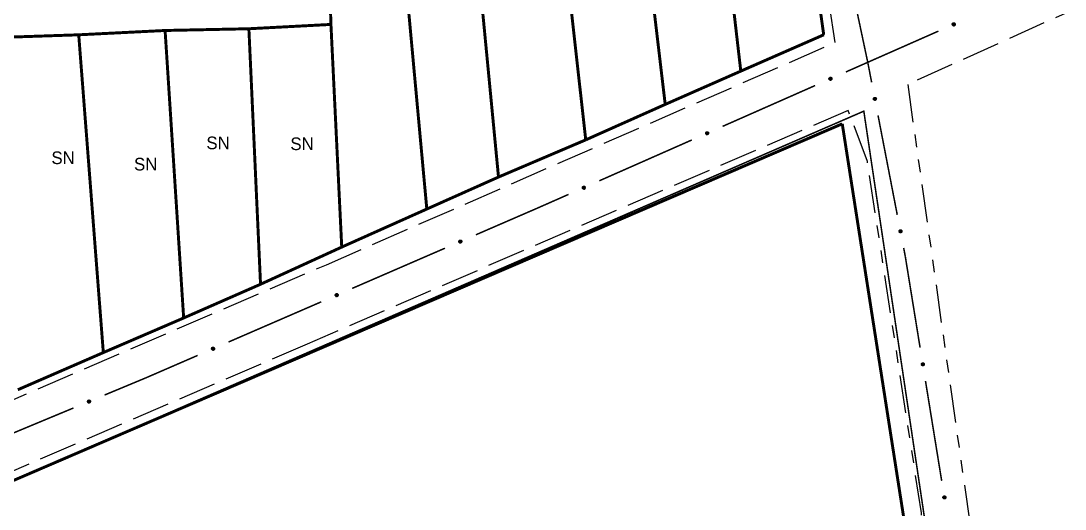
# Model space of a CAD drawing. Extents: x 205807 to 207855, y 4874692 to 4876446.
# Drawn here: x 206377.4 to 206501.4, y 4875407.2 to 4875465.1 of the extents above; entities that cross this region are included whole.
import ezdxf
from ezdxf.enums import TextEntityAlignment as Align

# ---------------------------------------------------------------- set-up
doc = ezdxf.new("R2010")
doc.units = 0
doc.header["$LTSCALE"] = 1.5
doc.header["$MEASUREMENT"] = 0
doc.linetypes.add('TRACO_11', pattern=[8, 3, -1, 3, -1])
doc.linetypes.add('TRACO_25', pattern=[8, 3, -1, 1, -1, 1, -1])
for name, color, linetype in [('CD_MALHA_LOTES', 7, 'CONTINUOUS'), ('RU-QUADRA', 210, 'CONTINUOUS'), ('SV-EIXO-RUA-N-PAV', 6, 'CONTINUOUS'), ('SV-EIXO-RUA-PAV', 20, 'CONTINUOUS'), ('SV-RUA-NAO-PAV', 7, 'CONTINUOUS'), ('SV-RUA-PAVIM', 7, 'CONTINUOUS'), ('Th_NmrPort', 1, 'CONTINUOUS')]:
    doc.layers.add(name, color=color, linetype=linetype)

msp = doc.modelspace()

# ---------------------------------------------------------------- linework, layer by layer
at = {"layer": 'CD_MALHA_LOTES', "linetype": 'Continuous', "const_width": 0.35, "flags": 128}
for points in [[(206469.72003, 4875484.847108), (206472.694395, 4875463.462447)], [(206453.873843, 4875455.206019), (206450.540502, 4875483.411207)], [(206462.848221, 4875459.154745), (206459.97642, 4875484.026593)], [(206444.437925, 4875451.000882), (206440.899456, 4875482.693257)], [(206425.56609, 4875442.795736), (206422.053262, 4875481.026587)], [(206434.078929, 4875446.590616), (206430.719948, 4875481.59069)], [(206414.181451, 4875464.693219), (206413.69427, 4875480.308636)], [(206404.437841, 4875464.180397), (206414.181451, 4875464.693219)], [(206415.463505, 4875438.282906), (206414.181451, 4875464.693219)], [(206375.053163, 4875463.154754), (206384.232669, 4875463.462447)], [(206384.232669, 4875463.462447), (206394.489101, 4875463.975268)], [(206387.155753, 4875425.770059), (206384.232669, 4875463.462447)], [(206394.489101, 4875463.975268), (206404.437841, 4875464.180397)], [(206396.694234, 4875429.872632), (206394.489101, 4875463.975268)], [(206405.822459, 4875433.87264), (206404.437841, 4875464.180397)], [(206472.694395, 4875463.462447), (206462.848221, 4875459.154745)], [(206462.848221, 4875459.154745), (206453.873843, 4875455.206019)], [(206453.873843, 4875455.206019), (206444.437925, 4875451.000882)], [(206370.172685, 4875407.883727), (206474.895876, 4875452.904326)], [(206474.895876, 4875452.904326), (206488.867871, 4875363.483555)], [(206434.078929, 4875446.590616), (206444.437925, 4875451.000882)], [(206425.56609, 4875442.795736), (206434.078929, 4875446.590616)], [(206415.463505, 4875438.282906), (206425.56609, 4875442.795736)], [(206405.822459, 4875433.87264), (206415.463505, 4875438.282906)], [(206396.694234, 4875429.872632), (206405.822459, 4875433.87264)], [(206387.155753, 4875425.770059), (206396.694234, 4875429.872632)], [(206377.001885, 4875421.359793), (206387.155753, 4875425.770059)]]:
    msp.add_lwpolyline(points, dxfattribs=at)
at = {"layer": 'RU-QUADRA', "linetype": 'Continuous', "const_width": 0.18, "flags": 128}
msp.add_lwpolyline([(206469.72003, 4875484.847108), (206472.694395, 4875463.462447), (206462.848221, 4875459.154745), (206453.873843, 4875455.206019), (206444.437925, 4875451.000882), (206434.078929, 4875446.590616), (206425.56609, 4875442.795736), (206415.463505, 4875438.282906), (206405.822459, 4875433.87264), (206396.694234, 4875429.872632), (206387.155753, 4875425.770059), (206377.001885, 4875421.359793)], dxfattribs=at)
msp.add_lwpolyline([(206370.172685, 4875407.883727), (206370.639646, 4875393.874907), (206491.348981, 4875361.36277), (206477.4569, 4875454.404684)], close=True, dxfattribs=at)
at = {"layer": 'SV-EIXO-RUA-N-PAV', "const_width": 0.18}
for points in [[(206475.935113, 4875469.57137), (206477.802651, 4875460.767263)], [(206477.802651, 4875460.767263), (206477.950219, 4875460.071582)], [(206477.950219, 4875460.071582), (206478.385149, 4875457.824445)], [(206479.145237, 4875453.897326), (206481.425499, 4875442.115967)], [(206482.185587, 4875438.188848), (206482.375609, 4875437.207068)], [(206482.375609, 4875437.207068), (206482.375733, 4875437.206428)], [(206482.375733, 4875437.206428), (206484.138268, 4875426.349212)], [(206484.779228, 4875422.4009), (206486.702107, 4875410.555963)]]:
    msp.add_lwpolyline(points, dxfattribs=at)
at = {"layer": 'SV-EIXO-RUA-N-PAV'}
for points in [[(206478.845965, 4875456.022866), (206478.886874, 4875455.996061), (206478.916552, 4875455.964658), (206478.933766, 4875455.931342), (206478.941302, 4875455.897935), (206478.945161, 4875455.86289), (206478.941257, 4875455.826699), (206478.928027, 4875455.787491), (206478.901426, 4875455.746265), (206478.867259, 4875455.717977), (206478.835499, 4875455.699352), (206478.801117, 4875455.689489), (206478.767009, 4875455.68631), (206478.72955, 4875455.691609), (206478.689947, 4875455.705405), (206478.64914, 4875455.733156), (206478.620256, 4875455.764142), (206478.604451, 4875455.796804), (206478.594755, 4875455.831432), (206478.591243, 4875455.867258), (206478.59528, 4875455.902762), (206478.609242, 4875455.942611), (206478.637167, 4875455.982524), (206478.667742, 4875456.011686), (206478.700174, 4875456.027945), (206478.734481, 4875456.036724), (206478.769583, 4875456.041022), (206478.806127, 4875456.038612), (206478.845965, 4875456.022866)], [(206481.886316, 4875440.314388), (206481.927225, 4875440.287583), (206481.956902, 4875440.25618), (206481.974117, 4875440.222865), (206481.981652, 4875440.189458), (206481.985512, 4875440.154413), (206481.981608, 4875440.118221), (206481.968377, 4875440.079013), (206481.941776, 4875440.037787), (206481.907609, 4875440.009499), (206481.87585, 4875439.990875), (206481.841467, 4875439.981012), (206481.80736, 4875439.977833), (206481.769901, 4875439.983131), (206481.730298, 4875439.996927), (206481.689491, 4875440.024678), (206481.660606, 4875440.055664), (206481.644802, 4875440.088326), (206481.635105, 4875440.122955), (206481.631594, 4875440.15878), (206481.635631, 4875440.194284), (206481.649593, 4875440.234133), (206481.677517, 4875440.274047), (206481.708093, 4875440.303208), (206481.740524, 4875440.319467), (206481.774831, 4875440.328246), (206481.809934, 4875440.332545), (206481.846478, 4875440.330135), (206481.886316, 4875440.314388)], [(206484.544382, 4875424.53452), (206484.584462, 4875424.50649), (206484.613176, 4875424.474204), (206484.629375, 4875424.440382), (206484.635897, 4875424.406763), (206484.638695, 4875424.371617), (206484.633698, 4875424.33556), (206484.619287, 4875424.29677), (206484.591452, 4875424.256368), (206484.556445, 4875424.229126), (206484.524136, 4875424.211471), (206484.489471, 4875424.202652), (206484.455283, 4875424.200506), (206484.418002, 4875424.206935), (206484.378834, 4875424.221923), (206484.338885, 4875424.250896), (206484.310951, 4875424.282741), (206484.296142, 4875424.315866), (206484.287497, 4875424.350772), (206484.28507, 4875424.386687), (206484.290179, 4875424.422053), (206484.30534, 4875424.461461), (206484.334459, 4875424.500512), (206484.365903, 4875424.528735), (206484.398811, 4875424.544006), (206484.433368, 4875424.551743), (206484.468585, 4875424.554978), (206484.505039, 4875424.551464), (206484.544382, 4875424.53452)], [(206487.108222, 4875408.74127), (206487.148301, 4875408.71324), (206487.177016, 4875408.680954), (206487.193214, 4875408.647133), (206487.199736, 4875408.613513), (206487.202534, 4875408.578368), (206487.197537, 4875408.542311), (206487.183127, 4875408.503521), (206487.155291, 4875408.463118), (206487.120284, 4875408.435877), (206487.087975, 4875408.418221), (206487.053311, 4875408.409403), (206487.019123, 4875408.407257), (206486.981841, 4875408.413686), (206486.942673, 4875408.428673), (206486.902724, 4875408.457646), (206486.87479, 4875408.489492), (206486.859981, 4875408.522617), (206486.851336, 4875408.557522), (206486.84891, 4875408.593438), (206486.854019, 4875408.628803), (206486.86918, 4875408.668212), (206486.898298, 4875408.707263), (206486.929742, 4875408.735486), (206486.962651, 4875408.750756), (206486.997207, 4875408.758494), (206487.032424, 4875408.761729), (206487.068878, 4875408.758215), (206487.108222, 4875408.74127)]]:
    msp.add_lwpolyline(points, close=True, dxfattribs=at)
for points in [[(206478.591243, 4875455.867258), (206478.620256, 4875455.764142)], [(206478.59471, 4875455.880869), (206478.632999, 4875455.754855)], [(206478.59528, 4875455.902762), (206478.64914, 4875455.733156)], [(206478.605644, 4875455.917732), (206478.667614, 4875455.726809)], [(206478.609242, 4875455.942611), (206478.689947, 4875455.705405)], [(206478.625436, 4875455.959088), (206478.708668, 4875455.701398)], [(206478.637167, 4875455.982524), (206478.72955, 4875455.691609)], [(206478.651883, 4875455.994784), (206478.746351, 4875455.693403)], [(206478.667742, 4875456.011686), (206478.767009, 4875455.68631)], [(206478.683862, 4875456.016262), (206478.782997, 4875455.690767)], [(206478.700174, 4875456.027945), (206478.801117, 4875455.689489)], [(206478.717397, 4875456.029701), (206478.815408, 4875455.695651)], [(206478.734481, 4875456.036724), (206478.835499, 4875455.699352)], [(206478.753827, 4875456.035363), (206478.852184, 4875455.713887)], [(206478.769583, 4875456.041022), (206478.867259, 4875455.717977)], [(206478.788615, 4875456.035147), (206478.883904, 4875455.736705)], [(206478.806127, 4875456.038612), (206478.901426, 4875455.746265)], [(206478.82444, 4875456.029572), (206478.91221, 4875455.76998)], [(206478.845965, 4875456.022866), (206478.928027, 4875455.787491)], [(206478.867655, 4875456.007359), (206478.932823, 4875455.814275)], [(206478.886874, 4875455.996061), (206478.941257, 4875455.826699)], [(206478.903869, 4875455.978233), (206478.940559, 4875455.853298)], [(206478.916552, 4875455.964658), (206478.945161, 4875455.86289)], [(206481.631594, 4875440.15878), (206481.660606, 4875440.055664)], [(206481.635061, 4875440.172392), (206481.673349, 4875440.046377)], [(206481.635631, 4875440.194284), (206481.689491, 4875440.024678)], [(206481.645994, 4875440.209254), (206481.707964, 4875440.018331)], [(206481.649593, 4875440.234133), (206481.730298, 4875439.996927)], [(206481.665786, 4875440.250611), (206481.749018, 4875439.992921)], [(206481.677517, 4875440.274047), (206481.769901, 4875439.983131)], [(206481.692234, 4875440.286306), (206481.786702, 4875439.984926)], [(206481.708093, 4875440.303208), (206481.80736, 4875439.977833)], [(206481.724213, 4875440.307784), (206481.823348, 4875439.98229)], [(206481.740524, 4875440.319467), (206481.841467, 4875439.981012)], [(206481.757748, 4875440.321224), (206481.855759, 4875439.987173)], [(206481.774831, 4875440.328246), (206481.87585, 4875439.990875)], [(206481.794178, 4875440.326885), (206481.892535, 4875440.00541)], [(206481.809934, 4875440.332545), (206481.907609, 4875440.009499)], [(206481.828966, 4875440.326669), (206481.924254, 4875440.028227)], [(206481.846478, 4875440.330135), (206481.941776, 4875440.037787)], [(206481.864791, 4875440.321094), (206481.95256, 4875440.061503)], [(206481.886316, 4875440.314388), (206481.968377, 4875440.079013)], [(206481.908006, 4875440.298882), (206481.973174, 4875440.105798)], [(206481.927225, 4875440.287583), (206481.981608, 4875440.118221)], [(206481.94422, 4875440.269755), (206481.980909, 4875440.144821)], [(206481.956902, 4875440.25618), (206481.985512, 4875440.154413)], [(206484.28507, 4875424.386687), (206484.310951, 4875424.282741)], [(206484.288948, 4875424.400188), (206484.323407, 4875424.273073)], [(206484.290179, 4875424.422053), (206484.338885, 4875424.250896)], [(206484.300991, 4875424.436703), (206484.357158, 4875424.243992)], [(206484.30534, 4875424.461461), (206484.378834, 4875424.221923)], [(206484.322025, 4875424.477442), (206484.397425, 4875424.217352)], [(206484.334459, 4875424.500512), (206484.418002, 4875424.206935)], [(206484.34954, 4875424.512321), (206484.434849, 4875424.208221)], [(206484.365903, 4875424.528735), (206484.455283, 4875424.200506)], [(206484.382154, 4875424.532822), (206484.471399, 4875424.204478)], [(206484.398811, 4875424.544006), (206484.489471, 4875424.202652)], [(206484.41608, 4875424.545241), (206484.503943, 4875424.208378)], [(206484.433368, 4875424.551743), (206484.524136, 4875424.211471)], [(206484.452665, 4875424.549798), (206484.541253, 4875424.225494)], [(206484.468585, 4875424.554978), (206484.556445, 4875424.229126)], [(206484.48743, 4875424.548529), (206484.573649, 4875424.247342)], [(206484.505039, 4875424.551464), (206484.591452, 4875424.256368)], [(206484.52307, 4875424.541874), (206484.602948, 4875424.279746)], [(206484.544382, 4875424.53452), (206484.619287, 4875424.29677)], [(206484.565594, 4875424.518364), (206484.624892, 4875424.323398)], [(206484.584462, 4875424.50649), (206484.633698, 4875424.33556)], [(206484.60091, 4875424.488156), (206484.633804, 4875424.362169)], [(206484.613176, 4875424.474204), (206484.638695, 4875424.371617)], [(206486.898298, 4875408.707263), (206486.981841, 4875408.413686)], [(206486.913379, 4875408.719071), (206486.998688, 4875408.414972)], [(206486.929742, 4875408.735486), (206487.019123, 4875408.407257)], [(206486.945993, 4875408.739572), (206487.035238, 4875408.411228)], [(206486.962651, 4875408.750756), (206487.053311, 4875408.409403)], [(206486.979919, 4875408.751992), (206487.067782, 4875408.415129)], [(206486.997207, 4875408.758494), (206487.087975, 4875408.418221)], [(206487.016504, 4875408.756548), (206487.105093, 4875408.432245)], [(206487.032424, 4875408.761729), (206487.120284, 4875408.435877)], [(206487.051269, 4875408.75528), (206487.137488, 4875408.454093)], [(206487.068878, 4875408.758215), (206487.155291, 4875408.463118)], [(206487.08691, 4875408.748624), (206487.166787, 4875408.486497)], [(206487.108222, 4875408.74127), (206487.183127, 4875408.503521)], [(206487.129433, 4875408.725115), (206487.188731, 4875408.530148)], [(206487.148301, 4875408.71324), (206487.197537, 4875408.542311)], [(206487.164749, 4875408.694906), (206487.197643, 4875408.568919)], [(206486.84891, 4875408.593438), (206486.87479, 4875408.489492)], [(206486.852787, 4875408.606938), (206486.887246, 4875408.479823)], [(206486.854019, 4875408.628803), (206486.902724, 4875408.457646)], [(206486.86483, 4875408.643453), (206486.920997, 4875408.450743)], [(206486.86918, 4875408.668212), (206486.942673, 4875408.428673)], [(206486.885864, 4875408.684192), (206486.961264, 4875408.424102)], [(206487.177016, 4875408.680954), (206487.202534, 4875408.578368)]]:
    msp.add_lwpolyline(points, dxfattribs=at)
at = {"layer": 'SV-EIXO-RUA-PAV'}
for points in [[(206487.961866, 4875464.747512), (206487.978907, 4875464.793355), (206488.002927, 4875464.829271), (206488.031584, 4875464.85346), (206488.06248, 4875464.868232), (206488.09579, 4875464.879785), (206488.131944, 4875464.884023), (206488.173112, 4875464.879839), (206488.21922, 4875464.863067), (206488.254395, 4875464.836042), (206488.279612, 4875464.809217), (206488.296871, 4875464.777887), (206488.307552, 4875464.745339), (206488.310712, 4875464.707639), (206488.306064, 4875464.66596), (206488.288077, 4875464.620006), (206488.264287, 4875464.584957), (206488.235955, 4875464.562288), (206488.204348, 4875464.545136), (206488.1702, 4875464.53375), (206488.134686, 4875464.529794), (206488.092731, 4875464.534549), (206488.047609, 4875464.552903), (206488.012381, 4875464.576232), (206487.98932, 4875464.604238), (206487.973135, 4875464.635736), (206487.961141, 4875464.669005), (206487.955368, 4875464.70517), (206487.961866, 4875464.747512)], [(206473.32215, 4875458.291606), (206473.339191, 4875458.337449), (206473.363212, 4875458.373365), (206473.391868, 4875458.397554), (206473.422764, 4875458.412326), (206473.456074, 4875458.423879), (206473.492228, 4875458.428117), (206473.533397, 4875458.423933), (206473.579504, 4875458.407161), (206473.614679, 4875458.380136), (206473.639897, 4875458.353311), (206473.657155, 4875458.321981), (206473.667836, 4875458.289433), (206473.670996, 4875458.251733), (206473.666348, 4875458.210055), (206473.648362, 4875458.1641), (206473.624571, 4875458.129051), (206473.596239, 4875458.106382), (206473.564633, 4875458.089231), (206473.530484, 4875458.077844), (206473.494971, 4875458.073888), (206473.453015, 4875458.078643), (206473.407893, 4875458.096997), (206473.372665, 4875458.120326), (206473.349604, 4875458.148333), (206473.333419, 4875458.17983), (206473.321425, 4875458.213099), (206473.315652, 4875458.249264), (206473.32215, 4875458.291606)], [(206458.682434, 4875451.8357), (206458.699475, 4875451.881543), (206458.723496, 4875451.917459), (206458.752152, 4875451.941648), (206458.783048, 4875451.95642), (206458.816359, 4875451.967973), (206458.852512, 4875451.972211), (206458.893681, 4875451.968027), (206458.939788, 4875451.951255), (206458.974963, 4875451.92423), (206459.000181, 4875451.897405), (206459.017439, 4875451.866075), (206459.02812, 4875451.833528), (206459.031281, 4875451.795828), (206459.026633, 4875451.754149), (206459.008646, 4875451.708194), (206458.984855, 4875451.673145), (206458.956523, 4875451.650476), (206458.924917, 4875451.633325), (206458.890768, 4875451.621938), (206458.855255, 4875451.617982), (206458.813299, 4875451.622738), (206458.768177, 4875451.641092), (206458.732949, 4875451.664421), (206458.709888, 4875451.692427), (206458.693703, 4875451.723924), (206458.68171, 4875451.757193), (206458.675936, 4875451.793358), (206458.682434, 4875451.8357)], [(206444.042718, 4875445.379794), (206444.05976, 4875445.425638), (206444.08378, 4875445.461553), (206444.112436, 4875445.485742), (206444.143332, 4875445.500515), (206444.176643, 4875445.512067), (206444.212796, 4875445.516305), (206444.253965, 4875445.512121), (206444.300072, 4875445.495349), (206444.335247, 4875445.468324), (206444.360465, 4875445.441499), (206444.377724, 4875445.410169), (206444.388404, 4875445.377622), (206444.391565, 4875445.339922), (206444.386917, 4875445.298243), (206444.36893, 4875445.252288), (206444.345139, 4875445.217239), (206444.316808, 4875445.19457), (206444.285201, 4875445.177419), (206444.251052, 4875445.166032), (206444.215539, 4875445.162076), (206444.173583, 4875445.166832), (206444.128461, 4875445.185186), (206444.093233, 4875445.208515), (206444.070172, 4875445.236521), (206444.053987, 4875445.268018), (206444.041994, 4875445.301287), (206444.036221, 4875445.337452), (206444.042718, 4875445.379794)], [(206429.376245, 4875438.986955), (206429.393592, 4875439.032684), (206429.417852, 4875439.068438), (206429.446669, 4875439.092435), (206429.477663, 4875439.107001), (206429.51105, 4875439.118331), (206429.547231, 4875439.122327), (206429.588371, 4875439.117868), (206429.634365, 4875439.100788), (206429.669359, 4875439.073529), (206429.694397, 4875439.046535), (206429.711446, 4875439.015091), (206429.721909, 4875438.982473), (206429.724817, 4875438.944753), (206429.719891, 4875438.903106), (206429.701597, 4875438.857272), (206429.677573, 4875438.822383), (206429.64909, 4875438.799904), (206429.61737, 4875438.782964), (206429.583146, 4875438.771806), (206429.547607, 4875438.768087), (206429.505684, 4875438.773123), (206429.460686, 4875438.791778), (206429.425614, 4875438.815342), (206429.402741, 4875438.843502), (206429.386767, 4875438.875106), (206429.374996, 4875438.908455), (206429.369464, 4875438.944658), (206429.376245, 4875438.986955)], [(206414.693717, 4875432.629017), (206414.711065, 4875432.674745), (206414.735324, 4875432.710499), (206414.764142, 4875432.734496), (206414.795136, 4875432.749062), (206414.828523, 4875432.760392), (206414.864704, 4875432.764388), (206414.905843, 4875432.759929), (206414.951838, 4875432.742849), (206414.986831, 4875432.71559), (206415.011869, 4875432.688597), (206415.028918, 4875432.657152), (206415.039381, 4875432.624534), (206415.04229, 4875432.586814), (206415.037363, 4875432.545167), (206415.01907, 4875432.499334), (206414.995046, 4875432.464444), (206414.966563, 4875432.441965), (206414.934842, 4875432.425026), (206414.900618, 4875432.413867), (206414.865079, 4875432.410149), (206414.823156, 4875432.415184), (206414.778158, 4875432.43384), (206414.743087, 4875432.457403), (206414.720213, 4875432.485563), (206414.704239, 4875432.517168), (206414.692468, 4875432.550516), (206414.686937, 4875432.586719), (206414.693717, 4875432.629017)], [(206400.01119, 4875426.271078), (206400.028537, 4875426.316807), (206400.052797, 4875426.352561), (206400.081614, 4875426.376558), (206400.112608, 4875426.391123), (206400.145995, 4875426.402453), (206400.182176, 4875426.40645), (206400.223316, 4875426.40199), (206400.26931, 4875426.384911), (206400.304304, 4875426.357651), (206400.329342, 4875426.330658), (206400.346391, 4875426.299214), (206400.356854, 4875426.266596), (206400.359762, 4875426.228875), (206400.354836, 4875426.187228), (206400.336542, 4875426.141395), (206400.312518, 4875426.106506), (206400.284035, 4875426.084027), (206400.252315, 4875426.067087), (206400.218091, 4875426.055928), (206400.182552, 4875426.05221), (206400.140629, 4875426.057246), (206400.095631, 4875426.075901), (206400.060559, 4875426.099465), (206400.037686, 4875426.127624), (206400.021712, 4875426.159229), (206400.009941, 4875426.192578), (206400.004409, 4875426.228781), (206400.01119, 4875426.271078)], [(206385.28756, 4875420.01413), (206385.305575, 4875420.059599), (206385.330356, 4875420.094994), (206385.359522, 4875420.118566), (206385.390726, 4875420.132676), (206385.424276, 4875420.143515), (206385.460512, 4875420.146981), (206385.501582, 4875420.141919), (206385.54732, 4875420.124167), (206385.581911, 4875420.096398), (206385.60655, 4875420.06904), (206385.623137, 4875420.037349), (206385.63312, 4875420.004581), (206385.635476, 4875419.966823), (206385.629939, 4875419.925252), (206385.610976, 4875419.879692), (206385.586443, 4875419.845159), (206385.557634, 4875419.823099), (206385.525669, 4875419.806626), (206385.491285, 4875419.795971), (206385.455695, 4875419.792774), (206385.41385, 4875419.798423), (206385.36913, 4875419.817736), (206385.334408, 4875419.841811), (206385.31195, 4875419.870303), (206385.296441, 4875419.902139), (206385.28516, 4875419.935656), (206385.28016, 4875419.971936), (206385.28756, 4875420.01413)]]:
    msp.add_lwpolyline(points, close=True, dxfattribs=at)
for points in [[(206487.955368, 4875464.70517), (206488.21922, 4875464.863067)], [(206487.960112, 4875464.725035), (206488.1937, 4875464.868309)], [(206487.961141, 4875464.669005), (206488.254395, 4875464.836042)], [(206487.961866, 4875464.747512), (206488.173112, 4875464.879839)], [(206487.96264, 4875464.688867), (206488.232435, 4875464.848108)], [(206487.970161, 4875464.654901), (206488.261732, 4875464.822254)], [(206487.972163, 4875464.772106), (206488.145931, 4875464.878561)], [(206487.973135, 4875464.635736), (206488.279612, 4875464.809217)], [(206487.978907, 4875464.793355), (206488.131944, 4875464.884023)], [(206487.983779, 4875464.62064), (206488.287687, 4875464.790451)], [(206487.98932, 4875464.604238), (206488.296871, 4875464.777887)], [(206487.992512, 4875464.813888), (206488.106165, 4875464.877429)], [(206488.002927, 4875464.829271), (206488.09579, 4875464.879785)], [(206488.004336, 4875464.590932), (206488.299652, 4875464.759936)], [(206488.012381, 4875464.576232), (206488.307552, 4875464.745339)], [(206488.032385, 4875464.564527), (206488.305228, 4875464.723621)], [(206488.047609, 4875464.552903), (206488.310712, 4875464.707639)], [(206488.073066, 4875464.546675), (206488.305809, 4875464.685103)], [(206488.092731, 4875464.534549), (206488.306064, 4875464.66596)], [(206488.117787, 4875464.536571), (206488.29016, 4875464.639428)], [(206488.134686, 4875464.529794), (206488.288077, 4875464.620006)], [(206488.156158, 4875464.534104), (206488.270509, 4875464.599445)], [(206488.1702, 4875464.53375), (206488.264287, 4875464.584957)], [(206473.315652, 4875458.249264), (206473.579504, 4875458.407161)], [(206473.320396, 4875458.269129), (206473.553985, 4875458.412403)], [(206473.321425, 4875458.213099), (206473.614679, 4875458.380136)], [(206473.32215, 4875458.291606), (206473.533397, 4875458.423933)], [(206473.322924, 4875458.232961), (206473.592719, 4875458.392202)], [(206473.330446, 4875458.198995), (206473.622016, 4875458.366348)], [(206473.332447, 4875458.3162), (206473.506216, 4875458.422656)], [(206473.333419, 4875458.17983), (206473.639897, 4875458.353311)], [(206473.339191, 4875458.337449), (206473.492228, 4875458.428117)], [(206473.344063, 4875458.164735), (206473.647971, 4875458.334545)], [(206473.349604, 4875458.148333), (206473.657155, 4875458.321981)], [(206473.352796, 4875458.357982), (206473.466449, 4875458.421524)], [(206473.363212, 4875458.373365), (206473.456074, 4875458.423879)], [(206473.36462, 4875458.135026), (206473.659937, 4875458.304031)], [(206473.372665, 4875458.120326), (206473.667836, 4875458.289433)], [(206473.392669, 4875458.108621), (206473.665512, 4875458.267715)], [(206473.407893, 4875458.096997), (206473.670996, 4875458.251733)], [(206473.43335, 4875458.090769), (206473.666093, 4875458.229197)], [(206473.453015, 4875458.078643), (206473.666348, 4875458.210055)], [(206473.478071, 4875458.080665), (206473.650444, 4875458.183522)], [(206473.494971, 4875458.073888), (206473.648362, 4875458.1641)], [(206473.516442, 4875458.078199), (206473.630793, 4875458.143539)], [(206473.530484, 4875458.077844), (206473.624571, 4875458.129051)], [(206458.675936, 4875451.793358), (206458.939788, 4875451.951255)], [(206458.68068, 4875451.813223), (206458.914269, 4875451.956498)], [(206458.68171, 4875451.757193), (206458.974963, 4875451.92423)], [(206458.682434, 4875451.8357), (206458.893681, 4875451.968027)], [(206458.683208, 4875451.777055), (206458.953004, 4875451.936296)], [(206458.69073, 4875451.743089), (206458.982301, 4875451.910442)], [(206458.692731, 4875451.860294), (206458.8665, 4875451.96675)], [(206458.693703, 4875451.723924), (206459.000181, 4875451.897405)], [(206458.699475, 4875451.881543), (206458.852512, 4875451.972211)], [(206458.704347, 4875451.708829), (206459.008256, 4875451.87864)], [(206458.709888, 4875451.692427), (206459.017439, 4875451.866075)], [(206458.71308, 4875451.902076), (206458.826734, 4875451.965618)], [(206458.723496, 4875451.917459), (206458.816359, 4875451.967973)], [(206458.724904, 4875451.67912), (206459.020221, 4875451.848125)], [(206458.732949, 4875451.664421), (206459.02812, 4875451.833528)], [(206458.752953, 4875451.652715), (206459.025796, 4875451.811809)], [(206458.768177, 4875451.641092), (206459.031281, 4875451.795828)], [(206458.793634, 4875451.634864), (206459.026378, 4875451.773292)], [(206458.813299, 4875451.622738), (206459.026633, 4875451.754149)], [(206458.838356, 4875451.624759), (206459.010728, 4875451.727616)], [(206458.855255, 4875451.617982), (206459.008646, 4875451.708194)], [(206458.876726, 4875451.622293), (206458.991078, 4875451.687633)], [(206458.890768, 4875451.621938), (206458.984855, 4875451.673145)], [(206444.036221, 4875445.337452), (206444.300072, 4875445.495349)], [(206444.040964, 4875445.357317), (206444.274553, 4875445.500592)], [(206444.041994, 4875445.301287), (206444.335247, 4875445.468324)], [(206444.042718, 4875445.379794), (206444.253965, 4875445.512121)], [(206444.043492, 4875445.321149), (206444.313288, 4875445.48039)], [(206444.051014, 4875445.287183), (206444.342585, 4875445.454536)], [(206444.053015, 4875445.404388), (206444.226784, 4875445.510844)], [(206444.053987, 4875445.268018), (206444.360465, 4875445.441499)], [(206444.05976, 4875445.425638), (206444.212796, 4875445.516305)], [(206444.064631, 4875445.252923), (206444.36854, 4875445.422734)], [(206444.070172, 4875445.236521), (206444.377724, 4875445.410169)], [(206444.073364, 4875445.44617), (206444.187018, 4875445.509712)], [(206444.08378, 4875445.461553), (206444.176643, 4875445.512067)], [(206444.085189, 4875445.223214), (206444.380505, 4875445.392219)], [(206444.093233, 4875445.208515), (206444.388404, 4875445.377622)], [(206444.113237, 4875445.196809), (206444.38608, 4875445.355903)], [(206444.128461, 4875445.185186), (206444.391565, 4875445.339922)], [(206444.153918, 4875445.178958), (206444.386662, 4875445.317386)], [(206444.173583, 4875445.166832), (206444.386917, 4875445.298243)], [(206444.19864, 4875445.168853), (206444.371012, 4875445.27171)], [(206444.215539, 4875445.162076), (206444.36893, 4875445.252288)], [(206444.23701, 4875445.166387), (206444.351362, 4875445.231727)], [(206444.251052, 4875445.166032), (206444.345139, 4875445.217239)], [(206429.369464, 4875438.944658), (206429.634365, 4875439.100788)], [(206429.374341, 4875438.96449), (206429.608882, 4875439.106201)], [(206429.374996, 4875438.908455), (206429.669359, 4875439.073529)], [(206429.376245, 4875438.986955), (206429.588371, 4875439.117868)], [(206429.376627, 4875438.928306), (206429.64748, 4875439.085741)], [(206429.383922, 4875438.894291), (206429.676604, 4875439.059692)], [(206429.386706, 4875439.01148), (206429.561182, 4875439.116772)], [(206429.386767, 4875438.875106), (206429.694397, 4875439.046535)], [(206429.393592, 4875439.032684), (206429.547231, 4875439.122327)], [(206429.397309, 4875438.85994), (206429.702346, 4875439.027717)], [(206429.402741, 4875438.843502), (206429.711446, 4875439.015091)], [(206429.407334, 4875439.053125), (206429.521409, 4875439.115906)], [(206429.417668, 4875438.830095), (206429.714107, 4875438.997122)], [(206429.417852, 4875439.068438), (206429.51105, 4875439.118331)], [(206429.425614, 4875438.815342), (206429.721909, 4875438.982473)], [(206429.44554, 4875438.803503), (206429.71944, 4875438.960771)], [(206429.460686, 4875438.791778), (206429.724817, 4875438.944753)], [(206429.486101, 4875438.78538), (206429.719764, 4875438.92225)], [(206429.505684, 4875438.773123), (206429.719891, 4875438.903106)], [(206429.530753, 4875438.774977), (206429.703809, 4875438.87668)], [(206429.547607, 4875438.768087), (206429.701597, 4875438.857272)], [(206429.569106, 4875438.772254), (206429.683892, 4875438.836829)], [(206429.583146, 4875438.771806), (206429.677573, 4875438.822383)], [(206414.686937, 4875432.586719), (206414.951838, 4875432.742849)], [(206414.691813, 4875432.606552), (206414.926354, 4875432.748262)], [(206414.692468, 4875432.550516), (206414.986831, 4875432.71559)], [(206414.693717, 4875432.629017), (206414.905843, 4875432.759929)], [(206414.694099, 4875432.570368), (206414.964953, 4875432.727803)], [(206414.701394, 4875432.536352), (206414.994077, 4875432.701753)], [(206414.704179, 4875432.653541), (206414.878655, 4875432.758833)], [(206414.704239, 4875432.517168), (206415.011869, 4875432.688597)], [(206414.711065, 4875432.674745), (206414.864704, 4875432.764388)], [(206414.714782, 4875432.502002), (206415.019818, 4875432.669778)], [(206414.720213, 4875432.485563), (206415.028918, 4875432.657152)], [(206414.724806, 4875432.695187), (206414.838882, 4875432.757967)], [(206414.73514, 4875432.472157), (206415.03158, 4875432.639184)], [(206414.735324, 4875432.710499), (206414.828523, 4875432.760392)], [(206414.743087, 4875432.457403), (206415.039381, 4875432.624534)], [(206414.763012, 4875432.445565), (206415.036912, 4875432.602832)], [(206414.778158, 4875432.43384), (206415.04229, 4875432.586814)], [(206414.803573, 4875432.427442), (206415.037236, 4875432.564311)], [(206414.823156, 4875432.415184), (206415.037363, 4875432.545167)], [(206414.848226, 4875432.417038), (206415.021282, 4875432.518742)], [(206414.865079, 4875432.410149), (206415.01907, 4875432.499334)], [(206414.886579, 4875432.414316), (206415.001364, 4875432.478891)], [(206414.900618, 4875432.413867), (206414.995046, 4875432.464444)], [(206400.004409, 4875426.228781), (206400.26931, 4875426.384911)], [(206400.009286, 4875426.248613), (206400.243826, 4875426.390324)], [(206400.009941, 4875426.192578), (206400.304304, 4875426.357651)], [(206400.01119, 4875426.271078), (206400.223316, 4875426.40199)], [(206400.011572, 4875426.212429), (206400.282425, 4875426.369864)], [(206400.018866, 4875426.178414), (206400.311549, 4875426.343814)], [(206400.021651, 4875426.295603), (206400.196127, 4875426.400895)], [(206400.021712, 4875426.159229), (206400.329342, 4875426.330658)], [(206400.028537, 4875426.316807), (206400.182176, 4875426.40645)], [(206400.032254, 4875426.144063), (206400.337291, 4875426.311839)], [(206400.037686, 4875426.127624), (206400.346391, 4875426.299214)], [(206400.042278, 4875426.337248), (206400.156354, 4875426.400029)], [(206400.052613, 4875426.114218), (206400.349052, 4875426.281245)], [(206400.052797, 4875426.352561), (206400.145995, 4875426.402453)], [(206400.060559, 4875426.099465), (206400.356854, 4875426.266596)], [(206400.080484, 4875426.087626), (206400.354385, 4875426.244893)], [(206400.095631, 4875426.075901), (206400.359762, 4875426.228875)], [(206400.121045, 4875426.069503), (206400.354708, 4875426.206373)], [(206400.140629, 4875426.057246), (206400.354836, 4875426.187228)], [(206400.165698, 4875426.0591), (206400.338754, 4875426.160803)], [(206400.182552, 4875426.05221), (206400.336542, 4875426.141395)], [(206400.204051, 4875426.056377), (206400.318837, 4875426.120952)], [(206400.218091, 4875426.055928), (206400.312518, 4875426.106506)], [(206385.28016, 4875419.971936), (206385.54732, 4875420.124167)], [(206385.28516, 4875419.935656), (206385.581911, 4875420.096398)], [(206385.285326, 4875419.991695), (206385.521919, 4875420.129953)], [(206385.287082, 4875419.955481), (206385.560214, 4875420.10893)], [(206385.28756, 4875420.01413), (206385.501582, 4875420.141919)], [(206385.293877, 4875419.921363), (206385.588953, 4875420.082456)], [(206385.296441, 4875419.902139), (206385.60655, 4875420.06904)], [(206385.298379, 4875420.038498), (206385.47438, 4875420.141222)], [(206385.305575, 4875420.059599), (206385.460512, 4875420.146981)], [(206385.30676, 4875419.88682), (206385.614223, 4875420.050107)], [(206385.31195, 4875419.870303), (206385.623137, 4875420.037349)], [(206385.319615, 4875420.079837), (206385.434598, 4875420.140939)], [(206385.326679, 4875419.856679), (206385.625534, 4875420.019344)], [(206385.330356, 4875420.094994), (206385.424276, 4875420.143515)], [(206385.334408, 4875419.841811), (206385.63312, 4875420.004581)], [(206385.354158, 4875419.829682), (206385.630334, 4875419.982918)], [(206385.36913, 4875419.817736), (206385.635476, 4875419.966823)], [(206385.394449, 4875419.810966), (206385.630093, 4875419.944396)], [(206385.41385, 4875419.798423), (206385.629939, 4875419.925252)], [(206385.438944, 4875419.79991), (206385.613473, 4875419.899065)], [(206385.455695, 4875419.792774), (206385.610976, 4875419.879692)], [(206385.477253, 4875419.796625), (206385.592973, 4875419.859511)], [(206385.491285, 4875419.795971), (206385.586443, 4875419.845159)]]:
    msp.add_lwpolyline(points, dxfattribs=at)
at = {"layer": 'SV-EIXO-RUA-PAV', "const_width": 0.18}
for points in [[(206475.327996, 4875459.055847), (206486.307783, 4875463.897776)], [(206460.688281, 4875452.599941), (206471.668068, 4875457.44187)], [(206446.048565, 4875446.144035), (206457.028352, 4875450.985964)], [(206438.827769, 4875442.959767), (206442.388636, 4875444.530058)], [(206431.387153, 4875439.737776), (206438.728417, 4875442.916745)], [(206438.728417, 4875442.916745), (206438.827769, 4875442.959767)], [(206416.704626, 4875433.379837), (206427.716521, 4875438.148291)], [(206402.022098, 4875427.021898), (206413.033994, 4875431.790352)], [(206392.198073, 4875422.767825), (206398.351466, 4875425.432414)], [(206387.309256, 4875420.735396), (206391.926174, 4875422.654789)], [(206391.926174, 4875422.654789), (206392.198073, 4875422.767825)], [(206372.535119, 4875414.593339), (206383.615722, 4875419.199882)]]:
    msp.add_lwpolyline(points, dxfattribs=at)
at = {"layer": 'SV-RUA-NAO-PAV', "linetype": 'TRACO_25'}
for points in [[(206443.094835, 4875490.021797, 5.859033), (206437.594124, 4875549.818446, 5.769871), (206436.801271, 4875558.451537, 5.769871), (206435.642518, 4875573.334903, 5.567688), (206436.594514, 4875576.080792, 5.528807), (206438.878362, 4875577.185992, 5.489926), (206452.059613, 4875577.502221, 5.489926), (206455.496152, 4875576.653237, 5.451045), (206458.317364, 4875574.527185, 5.396611), (206463.343628, 4875549.00777, 4.307936), (206466.63096, 4875529.630139, 4.459036), (206467.33369, 4875516.73247, 4.459036), (206468.097405, 4875502.576174, 4.549095), (206473.998678, 4875462.533991, 4.786521)], [(206482.664065, 4875457.572213, 4.688276), (206496.288232, 4875361.370897, 5.809911), (206503.270028, 4875357.794355, 5.809911), (206505.915269, 4875355.301339, 5.809911), (206508.069458, 4875351.212462, 5.809911), (206509.214817, 4875345.476817, 5.809911), (206512.345224, 4875288.373186, 5.809911), (206516.230822, 4875214.521848, 4.3), (206518.440822, 4875142.991848, 4.18), (206522.917412, 4875042.149049, 4.180675), (206525.285239, 4874988.482058, 4.180675), (206525.277228, 4874988.663634, 4.180675), (206527.231827, 4874944.362472, 4.180675), (206527.599682, 4874912.712235, 4.753802), (206526.938851, 4874904.540852, 4.814688), (206525.830609, 4874895.044235, 6.161796)], [(206368.89388, 4875408.478355, 6.014588), (206369.675264, 4875394.528917, 6.260202), (206490.705829, 4875361.95645, 5.842659), (206484.287666, 4875406.757003, 4.843831), (206477.882894, 4875448.436174, 4.557282), (206475.602154, 4875454.500905, 4.688276)]]:
    msp.add_polyline3d(points, dxfattribs=at)
at = {"layer": 'SV-RUA-PAVIM', "linetype": 'TRACO_11'}
for points in [[(206590.034596, 4875507.130619, 5.482426), (206526.191805, 4875477.199565, 4.852018), (206482.664065, 4875457.572213, 4.802896)], [(206368.382615, 4875416.724201, 5.965466), (206413.636151, 4875436.192131, 5.605233), (206473.998678, 4875462.533991, 4.786521)], [(206475.602154, 4875454.500905, 4.802896), (206411.351815, 4875426.778004, 5.621607), (206368.89388, 4875408.478355, 6.006402)]]:
    msp.add_polyline3d(points, dxfattribs=at)

# ---------------------------------------------------------------- texts
at = {"layer": 'Th_NmrPort', "color": 1}
for p in [(206399.386831, 4875450.641761), (206409.362225, 4875450.535889), (206380.984494, 4875448.87549), (206390.795943, 4875448.120763)]:
    msp.add_text('SN', height=1.5, dxfattribs=at).set_placement(p, align=Align.MIDDLE_LEFT)

doc.saveas('drawing.dxf')
